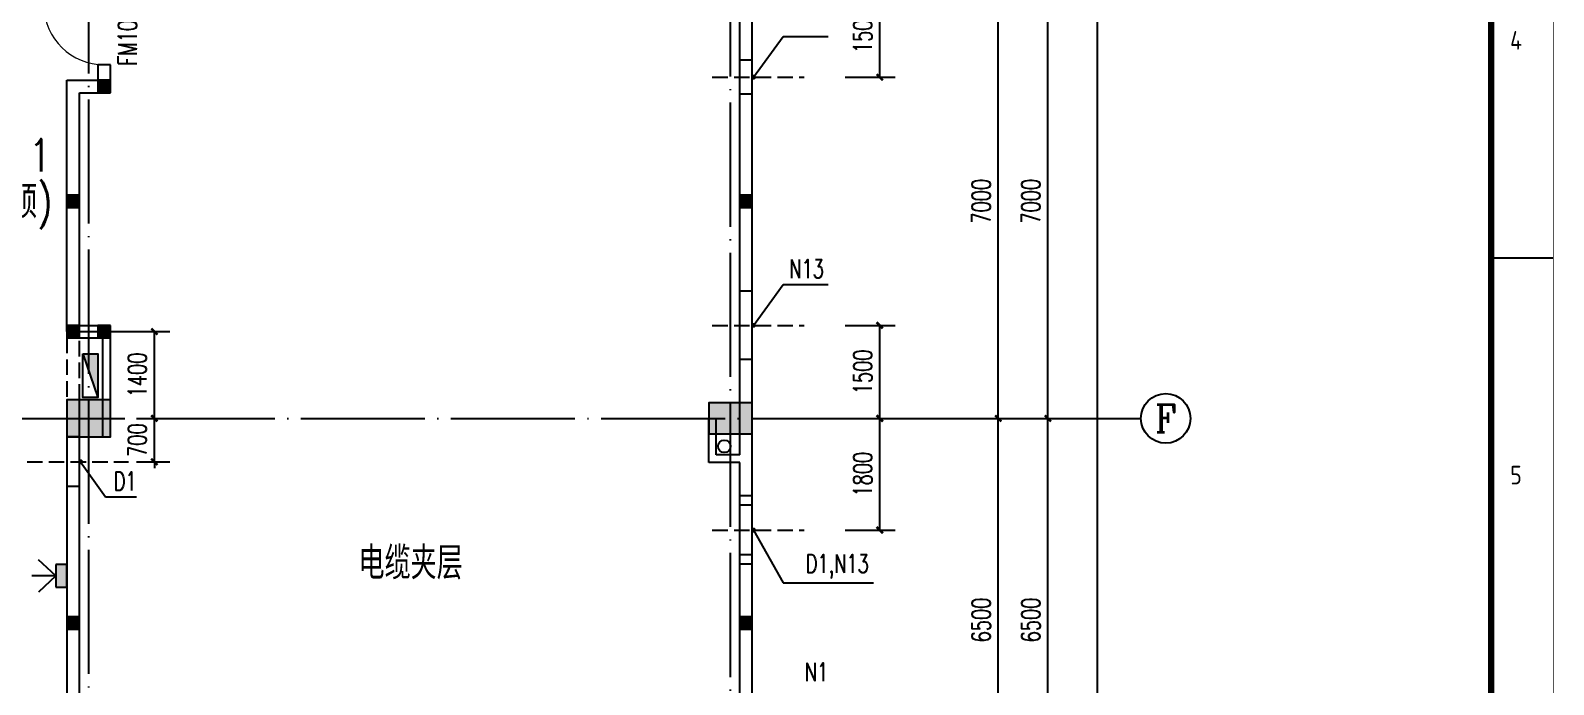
# Model space of a CAD drawing. Extents: x -93062 to 326984, y -142534 to 91021.
# Drawn here: x 37679 to 62240, y 56082 to 66626 of the extents above; entities that cross this region are included whole.
import ezdxf
from ezdxf.enums import TextEntityAlignment as Align

# ---------------------------------------------------------------- set-up
doc = ezdxf.new("R2010")
doc.units = 0
doc.header["$LTSCALE"] = 1000
doc.header["$MEASUREMENT"] = 0
doc.linetypes.add('DASH', pattern=[0.35, 0.25, -0.1])
doc.linetypes.add('DOTE', pattern=[2.42, 2, -0.2, 0.02, -0.2])
doc.layers.get('0').update_dxf_attribs({"color": 8})
doc.layers.get('Defpoints').update_dxf_attribs({"color": 8})
for name, color, linetype in [('-人员定位', 6, 'Continuous'), ('AXIS', 8, 'Continuous'), ('AXIS_TEXT', 8, 'Continuous'), ('CENTRE LINE', 8, 'DOTE'), ('COLUMN', 8, 'Continuous'), ('DOTE', 8, 'DOTE'), ('EQUIPMENT', 8, 'Continuous'), ('GROUND', 8, 'Continuous'), ('HOLE', 8, 'Continuous'), ('PUB_DIM', 8, 'Continuous'), ('PUB_HATCH', 8, 'Continuous'), ('PUB_TEXT', 8, 'Continuous'), ('TEXT', 8, 'Continuous'), ('WALL', 8, 'Continuous'), ('WINDOW', 8, 'Continuous'), ('WINDOW_TEXT', 8, 'Continuous')]:
    doc.layers.add(name, color=color, linetype=linetype)
doc.styles.add('_TCH_AXIS', font='COMPLEX', dxfattribs={"bigfont": 'GBCBIG'})
doc.styles.add('_TCH_DIM', font='SIMPLEX', dxfattribs={"bigfont": 'GBCBIG'})
doc.styles.add('_TCH_DIM_T3', font='SIMPLEX', dxfattribs={"width": 0.705882, "bigfont": 'GBCBIG'})
doc.styles.add('_TCH_WINDOW', font='SIMPLEX', dxfattribs={"bigfont": 'GBCBIG'})
doc.styles.add('COMPLEX', font='COMPLEX')
doc.styles.add('HZTXT', font='geditxt.shx', dxfattribs={"width": 0.8, "bigfont": 'hztxt1.shx'})
doc.styles.get("Standard").update_dxf_attribs({"font": 'gbenor.shx', "bigfont": 'gbcbig.shx'})
doc.styles.add('TK', font='GEDITXT.SHX', dxfattribs={"width": 0.85, "height": 3.5, "bigfont": 'DXT.SHX'})
doc.dimstyles.new('_TCH_ARCH&&100', dxfattribs={"dimtxt": 297.5, "dimasz": 100, "dimexe": 250, "dimexo": 300, "dimgap": 126.25, "dimtad": 1, "dimdec": 0, "dimzin": 0, "dimdsep": 46, "dimtxsty": '_TCH_DIM_T3', "dimblk": 'ARCHTICK', "dimcen": 0.09, "dimazin": 2, "dimtfac": 1, "dimtdec": 0, "dimtix": 1, "dimtmove": 2, "dimatfit": 3, "dimfxl": 1, "dimtolj": 1, "dimtzin": 0, "dimarcsym": 0})

# ---------------------------------------------------------------- blocks, each defined once
blk = doc.blocks.new('_FZH')
blk.add_lwpolyline([(-0.5, -0.5), (0.5, -0.5), (0.5, 0.5), (-0.5, 0.5)], close=True)
at = {"layer": 'PUB_HATCH'}
blk.add_solid([(-0.5, -0.5), (0.5, -0.5), (-0.5, 0.5), (0.5, 0.5)], dxfattribs=at)
blk = doc.blocks.new('DSADa')
at = {"layer": 'COLUMN'}
for p, xscale, yscale, zscale, rotation in [((12750, -21000), 700.0000000001892, 599.9984741202788, 599.9984741202788, 3.632825922247011e-11), ((23100, -21000), 699.9999999997672, 499.9999999998399, 499.9999999998399, 3.811489492195883e-11)]:
    blk.add_blockref('_FZH', p, dxfattribs=dict(at, xscale=xscale, yscale=yscale, zscale=zscale, rotation=rotation))
blk = doc.blocks.new('GEDI_WK_A1_V')
at = {"color": 3}
blk.add_line((584, 560.67), (594, 560.67), dxfattribs=at)
for points, const_width in [([(0, 841), (0, 0), (594, 0), (594, 841)], 0.1), ([(10, 816), (10, 10), (584, 10), (584, 816)], 1)]:
    blk.add_lwpolyline(points, close=True, dxfattribs=dict(at, const_width=const_width))
for s, p in [('4', (588, 595.71)), ('5', (588, 525.62))]:
    blk.add_text(s, height=3, dxfattribs=at).set_placement(p, align=Align.MIDDLE)
blk = doc.blocks.new('A$C711966D6')
blk.add_blockref('GEDI_WK_A1_V', (0, 0))
at = {"style": 'TK', "width": 0.85}
for tag, height, p in [('PROJECTNAME', 4.75, (529, 44)), ('PHASE', 4, (571, 44)), ('DRAWINGNAME', 4.75, (539, 31))]:
    blk.add_attdef(tag, text='', height=height, dxfattribs=at).set_placement(p, align=Align.MIDDLE_CENTER)
for tag, p, height in [('APPROVE', (416, 32.75), 3.5), ('DESIGN', (461, 32.75), 3.5), ('REVIEW1', (416, 25.75), 3.5), ('DRAW', (461, 25.75), 3.5), ('REVIEW2', (416, 18.75), 3.5), ('PROPORTION', (461, 18.75), 3.5), ('DRAWINGNUMBER', (511, 18.5), 4), ('CHECK', (416, 11.75), 3.5), ('DATE', (461, 11.75), 3.5), ('VERSION', (577, 11.75), 3.5)]:
    blk.add_attdef(tag, p, '', height=height, dxfattribs=at)
blk = doc.blocks.new('是飞洒发时')
at = {"xscale": 100, "yscale": 100, "zscale": 100}
blk.add_blockref('A$C711966D6', (0, 0), dxfattribs=at)
blk = doc.blocks.new('A$C2CBA13EF')
at = {"layer": 'GROUND'}
blk.add_circle((23000, 13050), 100, dxfattribs=at)
blk = doc.blocks.new('trwt')
at = {"layer": 'EQUIPMENT'}
h = blk.add_hatch(color=256, dxfattribs=at)
h.dxf.hatch_style = 1
h.paths.add_polyline_path([(240, 0), (240, 700), (0, 700)])
blk.add_line((0, 700), (240, 0), dxfattribs=at)
blk.add_lwpolyline([(0, 700), (240, 700), (240, 0), (0, 0)], close=True, dxfattribs=at)
blk = doc.blocks.new('_ArchTick')
at = {"color": 0, "linetype": 'ByBlock', "const_width": 0.4}
blk.add_lwpolyline([(-0.5, -0.5), (0.5, 0.5)], dxfattribs=at)
blk = doc.blocks.new('*D406')
at = {"layer": 'Defpoints', "color": 0, "transparency": 16777216}
for p in [(50518, 60372), (51375, 60372), (50518, 58572)]:
    blk.add_point(p, dxfattribs=at)
at = {"layer": 'HOLE', "color": 0, "lineweight": -2, "transparency": 16777216}
for p, q in [((50818, 60372), (51625, 60372)), ((51375, 58572), (51375, 60372)), ((50818, 58572), (51625, 58572))]:
    blk.add_line(p, q, dxfattribs=at)
at = {"layer": 'HOLE', "color": 0, "lineweight": -2, "transparency": 16777216, "xscale": 100, "yscale": 100, "zscale": 100}
for p, rotation in [((51375, 60372), 90), ((51375, 58572), 270)]:
    blk.add_blockref('_ArchTick', p, dxfattribs=dict(at, rotation=rotation))
at = {"layer": 'HOLE', "color": 0, "transparency": 16777216, "insert": (51100, 59472), "char_height": 297.5, "attachment_point": 5, "rotation": 90, "style": '_TCH_DIM_T3'}
blk.add_mtext('\\A1;1800', dxfattribs=at)
blk = doc.blocks.new('*D407')
at = {"layer": 'Defpoints', "color": 0, "transparency": 16777216}
for p in [(50518, 61872), (51375, 61872), (50518, 60372)]:
    blk.add_point(p, dxfattribs=at)
at = {"layer": 'HOLE', "color": 0, "lineweight": -2, "transparency": 16777216}
for p, q in [((50818, 61872), (51625, 61872)), ((51375, 60372), (51375, 61872)), ((50818, 60372), (51625, 60372))]:
    blk.add_line(p, q, dxfattribs=at)
at = {"layer": 'HOLE', "color": 0, "lineweight": -2, "transparency": 16777216, "xscale": 100, "yscale": 100, "zscale": 100}
for p, rotation in [((51375, 61872), 90), ((51375, 60372), 270)]:
    blk.add_blockref('_ArchTick', p, dxfattribs=dict(at, rotation=rotation))
at = {"layer": 'HOLE', "color": 0, "transparency": 16777216, "insert": (51100, 61122), "char_height": 297.5, "attachment_point": 5, "rotation": 90, "style": '_TCH_DIM_T3'}
blk.add_mtext('\\A1;1500', dxfattribs=at)
blk = doc.blocks.new('*D408')
at = {"layer": 'Defpoints', "color": 0, "transparency": 16777216}
for p in [(50518, 67372), (51375, 67372), (50518, 65872)]:
    blk.add_point(p, dxfattribs=at)
at = {"layer": 'HOLE', "color": 0, "lineweight": -2, "transparency": 16777216}
for p, q in [((50818, 67372), (51625, 67372)), ((51375, 65872), (51375, 67372)), ((50818, 65872), (51625, 65872))]:
    blk.add_line(p, q, dxfattribs=at)
at = {"layer": 'HOLE', "color": 0, "lineweight": -2, "transparency": 16777216, "xscale": 100, "yscale": 100, "zscale": 100}
for p, rotation in [((51375, 67372), 90), ((51375, 65872), 270)]:
    blk.add_blockref('_ArchTick', p, dxfattribs=dict(at, rotation=rotation))
at = {"layer": 'HOLE', "color": 0, "transparency": 16777216, "insert": (51100, 66622), "char_height": 297.5, "attachment_point": 5, "rotation": 90, "style": '_TCH_DIM_T3'}
blk.add_mtext('\\A1;1500', dxfattribs=at)
blk = doc.blocks.new('*D420')
at = {"layer": 'Defpoints', "color": 0, "transparency": 16777216}
for p in [(39090, 60372), (39677, 60372), (39090, 59672)]:
    blk.add_point(p, dxfattribs=at)
at = {"layer": 'HOLE', "color": 0, "lineweight": -2, "transparency": 16777216}
for p, q in [((39677, 60372), (39677, 60472)), ((39390, 60372), (39927, 60372)), ((39677, 59672), (39677, 60372)), ((39390, 59672), (39927, 59672)), ((39677, 59672), (39677, 59572))]:
    blk.add_line(p, q, dxfattribs=at)
at = {"layer": 'HOLE', "color": 0, "lineweight": -2, "transparency": 16777216, "xscale": 100, "yscale": 100, "zscale": 100}
for p, rotation in [((39677, 60372), 270), ((39677, 59672), 90)]:
    blk.add_blockref('_ArchTick', p, dxfattribs=dict(at, rotation=rotation))
at = {"layer": 'HOLE', "color": 0, "transparency": 16777216, "insert": (39402, 60022), "char_height": 297.5, "attachment_point": 5, "rotation": 90, "style": '_TCH_DIM_T3'}
blk.add_mtext('\\A1;700', dxfattribs=at)
blk = doc.blocks.new('*D925')
at = {"layer": 'Defpoints', "color": 0, "transparency": 16777216}
for p in [(39088, 61772), (39677, 61772), (39088, 60372)]:
    blk.add_point(p, dxfattribs=at)
at = {"layer": 'PUB_DIM', "color": 0, "lineweight": -2, "transparency": 16777216}
for p, q in [((39388, 61772), (39927, 61772)), ((39677, 60372), (39677, 61772)), ((39388, 60372), (39927, 60372))]:
    blk.add_line(p, q, dxfattribs=at)
at = {"layer": 'PUB_DIM', "color": 0, "lineweight": -2, "transparency": 16777216, "xscale": 100, "yscale": 100, "zscale": 100}
for p, rotation in [((39677, 61772), 90), ((39677, 60372), 270)]:
    blk.add_blockref('_ArchTick', p, dxfattribs=dict(at, rotation=rotation))
at = {"layer": 'PUB_DIM', "color": 0, "transparency": 16777216, "insert": (39402, 61072), "char_height": 297.5, "attachment_point": 5, "rotation": 90, "style": '_TCH_DIM_T3'}
blk.add_mtext('\\A1;1400', dxfattribs=at)
blk = doc.blocks.new('*D1285')
at = {"layer": 'AXIS', "color": 0, "lineweight": -2, "transparency": 16777216}
for p, q in [((51086, 60372), (53536, 60372)), ((53286, 53872), (53286, 60372)), ((51086, 53872), (53536, 53872))]:
    blk.add_line(p, q, dxfattribs=at)
at = {"layer": 'Defpoints', "color": 0, "transparency": 16777216}
for p in [(50786, 60372), (53286, 60372), (50786, 53872)]:
    blk.add_point(p, dxfattribs=at)
at = {"layer": 'AXIS', "color": 0, "lineweight": -2, "transparency": 16777216, "xscale": 100, "yscale": 100, "zscale": 100}
for p, rotation in [((53286, 60372), 90), ((53286, 53872), 270)]:
    blk.add_blockref('_ArchTick', p, dxfattribs=dict(at, rotation=rotation))
at = {"layer": 'AXIS', "color": 0, "transparency": 16777216, "insert": (53011, 57122), "char_height": 297.5, "attachment_point": 5, "rotation": 90, "style": '_TCH_DIM_T3'}
blk.add_mtext('\\A1;6500', dxfattribs=at)
blk = doc.blocks.new('*D1286')
at = {"layer": 'AXIS', "color": 0, "lineweight": -2, "transparency": 16777216}
for p, q in [((51086, 67372), (53536, 67372)), ((53286, 60372), (53286, 67372)), ((51086, 60372), (53536, 60372))]:
    blk.add_line(p, q, dxfattribs=at)
at = {"layer": 'Defpoints', "color": 0, "transparency": 16777216}
for p in [(50786, 67372), (53286, 67372), (50786, 60372)]:
    blk.add_point(p, dxfattribs=at)
at = {"layer": 'AXIS', "color": 0, "lineweight": -2, "transparency": 16777216, "xscale": 100, "yscale": 100, "zscale": 100}
for p, rotation in [((53286, 67372), 90), ((53286, 60372), 270)]:
    blk.add_blockref('_ArchTick', p, dxfattribs=dict(at, rotation=rotation))
at = {"layer": 'AXIS', "color": 0, "transparency": 16777216, "insert": (53011, 63872), "char_height": 297.5, "attachment_point": 5, "rotation": 90, "style": '_TCH_DIM_T3'}
blk.add_mtext('\\A1;7000', dxfattribs=at)
blk = doc.blocks.new('*D1505')
at = {"layer": 'AXIS', "color": 0, "lineweight": -2, "transparency": 16777216}
for p, q in [((51886, 60372), (54336, 60372)), ((54086, 53872), (54086, 60372)), ((51886, 53872), (54336, 53872))]:
    blk.add_line(p, q, dxfattribs=at)
at = {"layer": 'Defpoints', "color": 0, "transparency": 16777216}
for p in [(51586, 60372), (54086, 60372), (51586, 53872)]:
    blk.add_point(p, dxfattribs=at)
at = {"layer": 'AXIS', "color": 0, "lineweight": -2, "transparency": 16777216, "xscale": 100, "yscale": 100, "zscale": 100}
for p, rotation in [((54086, 60372), 90), ((54086, 53872), 270)]:
    blk.add_blockref('_ArchTick', p, dxfattribs=dict(at, rotation=rotation))
at = {"layer": 'AXIS', "color": 0, "transparency": 16777216, "insert": (53811, 57122), "char_height": 297.5, "attachment_point": 5, "rotation": 90, "style": '_TCH_DIM_T3'}
blk.add_mtext('\\A1;6500', dxfattribs=at)
blk = doc.blocks.new('*D1506')
at = {"layer": 'AXIS', "color": 0, "lineweight": -2, "transparency": 16777216}
for p, q in [((51886, 67372), (54336, 67372)), ((54086, 60372), (54086, 67372)), ((51886, 60372), (54336, 60372))]:
    blk.add_line(p, q, dxfattribs=at)
at = {"layer": 'Defpoints', "color": 0, "transparency": 16777216}
for p in [(51586, 67372), (54086, 67372), (51586, 60372)]:
    blk.add_point(p, dxfattribs=at)
at = {"layer": 'AXIS', "color": 0, "lineweight": -2, "transparency": 16777216, "xscale": 100, "yscale": 100, "zscale": 100}
for p, rotation in [((54086, 67372), 90), ((54086, 60372), 270)]:
    blk.add_blockref('_ArchTick', p, dxfattribs=dict(at, rotation=rotation))
at = {"layer": 'AXIS', "color": 0, "transparency": 16777216, "insert": (53811, 63872), "char_height": 297.5, "attachment_point": 5, "rotation": 90, "style": '_TCH_DIM_T3'}
blk.add_mtext('\\A1;7000', dxfattribs=at)
blk = doc.blocks.new('*D1510')
at = {"layer": 'AXIS', "color": 0, "lineweight": -2, "transparency": 16777216}
for p, q in [((51886, 81372), (55136, 81372)), ((54886, 26872), (54886, 81372)), ((51886, 26872), (55136, 26872))]:
    blk.add_line(p, q, dxfattribs=at)
at = {"layer": 'Defpoints', "color": 0, "transparency": 16777216}
for p in [(51586, 81372), (54886, 81372), (51586, 26872)]:
    blk.add_point(p, dxfattribs=at)
at = {"layer": 'AXIS', "color": 0, "lineweight": -2, "transparency": 16777216, "xscale": 100, "yscale": 100, "zscale": 100}
for p, rotation in [((54886, 81372), 90), ((54886, 26872), 270)]:
    blk.add_blockref('_ArchTick', p, dxfattribs=dict(at, rotation=rotation))
at = {"layer": 'AXIS', "color": 0, "transparency": 16777216, "insert": (54611, 54122), "char_height": 297.5, "attachment_point": 5, "rotation": 90, "style": '_TCH_DIM_T3'}
blk.add_mtext('\\A1;54500', dxfattribs=at)
blk = doc.blocks.new('_AXISO')
blk.add_circle((0, 0), 0.5)
at = {"layer": 'AXIS_TEXT', "style": 'COMPLEX', "width": 1.041667}
blk.add_attdef('A', text='', height=0.56, dxfattribs=at).set_placement((-0.25, -0.28), (0.25, -0.28), align=Align.FIT)
blk = doc.blocks.new('$DorLib2D$00000001')
for p, q in [((0.45, 0.975), (0.5, 0.975)), ((0.45, 0), (0.45, 0.975)), ((0.5, 0), (0.5, 0.975)), ((0.5, 0), (0.45, 0))]:
    blk.add_line(p, q)
at = {"lineweight": 13}
blk.add_arc((0.475, 0), 0.975, 91.4693, 180, dxfattribs=at)
blk = doc.blocks.new('定位基站')
at = {"layer": '-人员定位', "ltscale": 0.01}
h = blk.add_hatch(color=256, dxfattribs=at)
h.dxf.hatch_style = 1
h.paths.add_polyline_path([(406524, 477798), (406524, 477617), (406162, 477617), (406162, 477798)])
at = {"layer": '-人员定位', "color": 6}
for p, q in [((406343, 477798), (406082, 478077)), ((406343, 477798), (406343, 478186)), ((406343, 477798), (406604, 478077)), ((406343, 477995), (406343, 477995)), ((406162, 477798), (406524, 477798)), ((406162, 477617), (406162, 477798)), ((406524, 477798), (406524, 477617)), ((406524, 477617), (406162, 477617))]:
    blk.add_line(p, q, dxfattribs=at)
for p in [(406343, 477798), (406162, 477617), (406343, 477617), (406524, 477617)]:
    blk.add_point(p, dxfattribs=at)

msp = doc.modelspace()

# ---------------------------------------------------------------- hatches: boundary and pattern name
at = {"layer": 'PUB_HATCH'}
for points in [[(38768.4, 65822.1), (38768.4, 65622.1), (38968.4, 65622.1), (38968.4, 65822.1)], [(38268.4, 63972.1), (38268.4, 63772.1), (38468.4, 63772.1), (38468.4, 63972.1)], [(49118.4, 63972.1), (49118.4, 63772.1), (49318.4, 63772.1), (49318.4, 63972.1)], [(38268.4, 61672.1), (38468.4, 61672.1), (38468.4, 61872.1), (38268.4, 61872.1)], [(38768.4, 61672.1), (38968.4, 61672.1), (38968.4, 61872.1), (38768.4, 61872.1)], [(38268.4, 56972.1), (38468.4, 56972.1), (38468.4, 57172.1), (38268.4, 57172.1)], [(49118.4, 56972.1), (49318.4, 56972.1), (49318.4, 57172.1), (49118.4, 57172.1)]]:
    msp.add_hatch(color=256, dxfattribs=at).paths.add_polyline_path(points)

# ---------------------------------------------------------------- linework, layer by layer
at = {"layer": 'AXIS'}
msp.add_line((51585.9, 60372.1), (55585.9, 60372.1), dxfattribs=at)
at = {"layer": 'CENTRE LINE'}
msp.add_line((38268.4, 61772.1), (39624.2, 61772.1), dxfattribs=at)
at = {"layer": 'COLUMN'}
for p, q in [((38768.4, 65822.1), (38768.4, 65622.1)), ((38968.4, 65822.1), (38768.4, 65822.1)), ((38768.4, 65622.1), (38968.4, 65622.1)), ((38968.4, 65622.1), (38968.4, 65822.1)), ((38268.4, 63972.1), (38268.4, 63772.1)), ((38468.4, 63972.1), (38268.4, 63972.1)), ((38468.4, 63772.1), (38468.4, 63972.1)), ((49118.4, 63972.1), (49118.4, 63772.1)), ((49318.4, 63972.1), (49118.4, 63972.1)), ((49318.4, 63772.1), (49318.4, 63972.1)), ((38268.4, 63772.1), (38468.4, 63772.1)), ((49118.4, 63772.1), (49318.4, 63772.1)), ((38468.4, 61872.1), (38268.4, 61872.1)), ((38268.4, 61872.1), (38268.4, 61672.1)), ((38268.4, 61672.1), (38468.4, 61672.1)), ((38468.4, 61672.1), (38468.4, 61872.1)), ((38968.4, 61872.1), (38768.4, 61872.1)), ((38768.4, 61872.1), (38768.4, 61672.1)), ((38768.4, 61672.1), (38968.4, 61672.1)), ((38968.4, 61672.1), (38968.4, 61872.1)), ((38468.4, 57172.1), (38268.4, 57172.1)), ((38268.4, 57172.1), (38268.4, 56972.1)), ((38468.4, 56972.1), (38468.4, 57172.1)), ((49318.4, 57172.1), (49118.4, 57172.1)), ((49118.4, 57172.1), (49118.4, 56972.1)), ((49318.4, 56972.1), (49318.4, 57172.1)), ((38268.4, 56972.1), (38468.4, 56972.1)), ((49118.4, 56972.1), (49318.4, 56972.1))]:
    msp.add_line(p, q, dxfattribs=at)
at = {"layer": 'DOTE'}
msp.add_line((22679.9, 60372.1), (51585.9, 60372.1), dxfattribs=at)
for points in [[(38618.4, 22372.1), (38618.4, 86156)], [(48968.4, 22322.1), (48968.4, 86156)]]:
    msp.add_lwpolyline(points, dxfattribs=at)
at = {"layer": 'HOLE'}
for p, q in [((49338.4, 65872.1), (49818.2, 66529.1)), ((49818.2, 66529.1), (50540.7, 66529.1)), ((49318.4, 66147.1), (49118.4, 66147.1)), ((49318.4, 65597.1), (49118.4, 65597.1)), ((49318.4, 62422.1), (49118.4, 62422.1)), ((49338.4, 61872.1), (49818.2, 62529.1)), ((49818.2, 62529.1), (50540.7, 62529.1)), ((49318.4, 61322.1), (49118.4, 61322.1)), ((38468.4, 60072.1), (38268.4, 60072.1)), ((38488.4, 59672.1), (38887.5, 59105.5)), ((38468.4, 59272.1), (38268.4, 59272.1)), ((38887.5, 59105.5), (39387, 59105.5)), ((49318.4, 59122.1), (49118.4, 59122.1)), ((49318.4, 58972.1), (49118.4, 58972.1)), ((49338.4, 58572.1), (49818.2, 57720.5)), ((49318.4, 58172.1), (49118.4, 58172.1)), ((49318.4, 58022.1), (49118.4, 58022.1)), ((49818.2, 57720.5), (51275.5, 57720.5))]:
    msp.add_line(p, q, dxfattribs=at)
at = {"layer": 'HOLE', "linetype": 'DASH'}
for p, q in [((48675.2, 65872.1), (50158.2, 65872.1)), ((48675.2, 61872.1), (50158.2, 61872.1)), ((35875.2, 59672.1), (39261, 59672.1)), ((48675.2, 58572.1), (50158.2, 58572.1)), ((48675.2, 58572.1), (50158.2, 58572.1))]:
    msp.add_line(p, q, dxfattribs=at)
at = {"layer": 'HOLE', "const_width": 40}
for points in [[(49326.6, 65855.9, 1), (49350.2, 65888.2, 1)], [(49326.6, 61855.9, 1), (49350.2, 61888.2, 1)], [(38476.9, 59688.4, 1), (38499.9, 59655.7, 1)], [(49328.6, 58589.5, 1), (49348.2, 58554.6, 1)]]:
    msp.add_lwpolyline(points, format="xyb", close=True, dxfattribs=at)
at = {"layer": 'WALL'}
for p, q in [((49318.4, 59722.1), (49318.4, 67372.1)), ((49118.4, 59782.1), (49118.4, 67272.1)), ((38968.4, 66072.1), (38768.4, 66072.1)), ((38768.4, 66072.1), (38768.4, 65822.1)), ((38968.4, 65622.1), (38968.4, 66072.1)), ((38268.4, 61772.1), (38268.4, 65822.1)), ((38268.4, 65822.1), (38768.4, 65822.1)), ((38468.4, 61872.1), (38468.4, 65622.1)), ((38468.4, 65622.1), (38968.4, 65622.1)), ((38268.4, 61772.1), (38268.4, 61672.1)), ((38268.4, 61672.1), (38468.4, 61672.1)), ((38468.4, 61872.1), (38968.4, 61872.1)), ((38468.4, 61672.1), (38848.4, 61672.1)), ((38848.4, 60072.1), (38848.4, 61672.1)), ((38968.4, 60072.1), (38968.4, 61872.1)), ((38468.4, 60672.1), (38268.4, 60672.1)), ((38268.4, 60672.1), (38268.4, 53672.1)), ((38468.4, 53772.1), (38468.4, 60672.1)), ((48618.4, 59662.1), (48618.4, 60372.1)), ((48618.4, 60372.1), (48738.4, 60372.1)), ((48738.4, 59782.1), (48738.4, 60372.1)), ((38848.4, 60072.1), (38968.4, 60072.1)), ((49118.4, 59782.1), (48738.4, 59782.1)), ((49318.4, 50872.1), (49318.4, 59722.1)), ((49118.4, 59662.1), (48618.4, 59662.1)), ((49118.4, 50972.1), (49118.4, 59662.1))]:
    msp.add_line(p, q, dxfattribs=at)
at = {"layer": 'WINDOW', "linetype": 'DASH'}
for p, q in [((38268.4, 61672.1), (38268.4, 60672.1)), ((38468.4, 60672.1), (38468.4, 61672.1))]:
    msp.add_line(p, q, dxfattribs=at)

# ---------------------------------------------------------------- block references
at = {"layer": '-人员定位', "xscale": -1, "rotation": 90}
msp.add_blockref('定位基站', (515885.4, 464176.5), dxfattribs=at)
msp.add_blockref('是飞洒发时', (2835.5, 6896))
at = {"layer": 'AXIS'}
ref = msp.add_blockref('_AXISO', (55985.9, 60372.1), dxfattribs=dict(at, xscale=800, yscale=800, zscale=800))
ref.add_attrib('A', 'F', dxfattribs={"layer": 'AXIS_TEXT', "height": 445.4, "style": '_TCH_AXIS'}).set_placement((55816.2, 60149.3), (56155.6, 60149.3), align=Align.FIT)
at = {"layer": 'COLUMN'}
msp.add_blockref('DSADa', (25868.4, 81372.1), dxfattribs=at)
at = {"layer": 'EQUIPMENT'}
msp.add_blockref('trwt', (38525.5, 60711.5), dxfattribs=at)
at = {"layer": 'GROUND'}
msp.add_blockref('A$C2CBA13EF', (25868.4, 46872.1), dxfattribs=at)
at = {"layer": 'WINDOW'}
ref = msp.add_blockref('$DorLib2D$00000001', (38868.4, 66572.1), dxfattribs=dict(at, xscale=1000, yscale=1000, zscale=1000, rotation=90))
ref.add_attrib('A', 'FM1021', (39392.1, 66057.1), dxfattribs={"layer": 'WINDOW_TEXT', "height": 297.5, "rotation": 90, "style": '_TCH_WINDOW', "width": 0.705882})

# ---------------------------------------------------------------- texts
at = {"layer": 'PUB_TEXT', "style": '_TCH_DIM', "width": 0.705882}
for s, p in [('N13', (49915.7, 62634.1)), ('D1', (39022, 59210.5)), ('D1,N13', (50180.5, 57882.2)), ('N1', (50165.7, 56134.1))]:
    msp.add_text(s, height=297.5, dxfattribs=at).set_placement(p)
at = {"layer": 'TEXT', "style": 'HZTXT', "width": 0.8}
for s, p in [('1', (37652, 64350.5)), ('吊顶', (36946.6, 63600.1)), (')', (37786.6, 63600.1)), ('电缆夹层', (42969.2, 57778.2))]:
    msp.add_text(s, height=525, dxfattribs=at).set_placement(p)

# ---------------------------------------------------------------- dimensions: what is measured, and where the dimension line sits
at = {"layer": 'AXIS'}
for p1, p2, distance, picture, middle in [((51585.9, 26872.1), (51585.9, 81372.1), -3300, '*D1510', (54610.9, 54122.1)), ((50785.9, 60372.1), (50785.9, 67372.1), -2500, '*D1286', (53010.9, 63872.1)), ((51585.9, 60372.1), (51585.9, 67372.1), -2500, '*D1506', (53810.9, 63872.1)), ((50785.9, 53872.1), (50785.9, 60372.1), -2500, '*D1285', (53010.9, 57122.1)), ((51585.9, 53872.1), (51585.9, 60372.1), -2500, '*D1505', (53810.9, 57122.1))]:
    dim = msp.add_aligned_dim(p1=p1, p2=p2, distance=distance, dimstyle='_TCH_ARCH&&100', dxfattribs=at)
    dim.commit()
    dim.dimension.update_dxf_attribs({"geometry": picture, "text_midpoint": middle})
at = {"layer": 'HOLE'}
for p1, p2, distance, picture, middle in [((50518.4, 65872.1), (50518.4, 67372.1), -856.1, '*D408', (51099.5, 66622.1)), ((50518.4, 60372.1), (50518.4, 61872.1), -856.1, '*D407', (51099.5, 61122.1)), ((39089.9, 59672.1), (39089.9, 60372.1), -587.1, '*D420', (39402, 60022.1)), ((50518.4, 58572.1), (50518.4, 60372.1), -856.1, '*D406', (51099.5, 59472.1))]:
    dim = msp.add_aligned_dim(p1=p1, p2=p2, distance=distance, dimstyle='_TCH_ARCH&&100', dxfattribs=at)
    dim.commit()
    dim.dimension.update_dxf_attribs({"geometry": picture, "text_midpoint": middle})
at = {"layer": 'PUB_DIM'}
dim = msp.add_aligned_dim(p1=(39088.4, 60372.1), p2=(39088.4, 61772.1), distance=-588.6, dimstyle='_TCH_ARCH&&100', dxfattribs=at)
dim.commit()
dim.dimension.update_dxf_attribs({"geometry": '*D925', "text_midpoint": (39402, 61072.1)})

doc.saveas('drawing.dxf')
